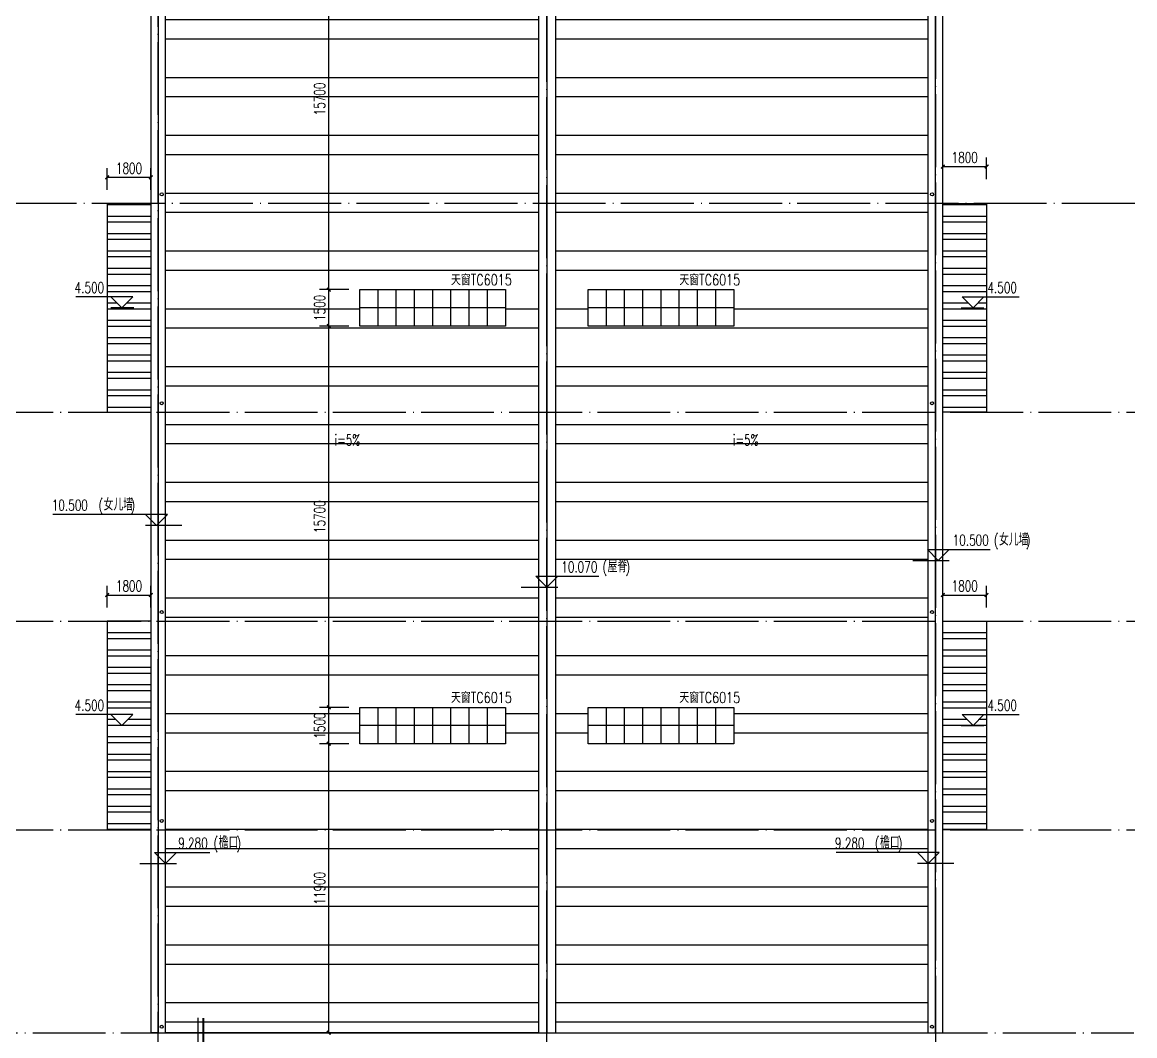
# Model space of a CAD drawing. Extents: x 409931 to 937299, y -508824 to 132289.
# Drawn here: x 487771 to 533564, y -337118 to -295385 of the extents above; entities that cross this region are included whole.
import ezdxf

# ---------------------------------------------------------------- set-up
doc = ezdxf.new("R2010")
doc.units = 0
doc.header["$LTSCALE"] = 1500
doc.header["$MEASUREMENT"] = 0
doc.linetypes.add('DOTE', pattern=[2.42, 2, -0.2, 0.02, -0.2])
doc.layers.get('Defpoints').update_dxf_attribs({"color": 252})
for name, color, linetype in [('07m', 36, 'Continuous'), ('A-Roof(建筑屋顶)', 122, 'Continuous'), ('DIM_ELEV', 3, 'Continuous'), ('DIM_IDEN', 3, 'Continuous'), ('DIM_SYMB', 3, 'Continuous'), ('DOTE', 1, 'Continuous'), ('PUB_DIM', 3, 'Continuous'), ('PUB_HATCH', 8, 'Continuous'), ('PUB_STRM', 4, 'Continuous'), ('PUB_TEXT', 7, 'Continuous'), ('WALL', 7, 'Continuous'), ('WINDOW', 4, 'Continuous')]:
    doc.layers.add(name, color=color, linetype=linetype)
doc.styles.add('_HZTXT', font='txt.shx', dxfattribs={"width": 0.75, "bigfont": 'HZTXT.shx'})
doc.styles.add('_TCH_DIM', font='SIMPLEX', dxfattribs={"bigfont": 'GBCBIG'})
doc.styles.add('_TCH_DIM_T3', font='SIMPLEX', dxfattribs={"width": 0.705882, "bigfont": 'GBCBIG'})
doc.dimstyles.new('_TCH_ARCH&&150', dxfattribs={"dimtxt": 446.25, "dimasz": 150, "dimexe": 375, "dimexo": 450, "dimgap": 150, "dimtad": 1, "dimdec": 0, "dimzin": 0, "dimdsep": 46, "dimtxsty": '_TCH_DIM_T3', "dimblk": 'ARCHTICK', "dimcen": 0.09, "dimclrt": 7, "dimazin": 2, "dimtfac": 1, "dimtdec": 0, "dimtix": 1, "dimtmove": 2, "dimatfit": 3, "dimfxl": 0, "dimtolj": 1, "dimtzin": 0, "dimarcsym": 0})
pattern_1 = [(180, (0, 0), (-1e-13, -714.375), []), (180, (-238.1, 238.1), (-1e-13, -714.375), [])]

# ---------------------------------------------------------------- blocks, each defined once
blk = doc.blocks.new('雨水管')
at = {"layer": 'PUB_STRM'}
for centre in [(-32054, 43373), (-346, 43373), (-32054, 34773), (-346, 34773), (-32054, 26173), (-346, 26173), (-32054, 17573), (-346, 17573), (-32054, 9098), (-346, 9098)]:
    blk.add_circle(centre, 60, dxfattribs=at)
blk = doc.blocks.new('tc')
at = {"layer": 'WINDOW', "color": 147}
for p, q in [((-5250, 0), (-5250, 1500)), ((-4500, 0), (-4500, 1500)), ((-3750, 0), (-3750, 1500)), ((-3000, 0), (-3000, 1500)), ((-2250, 0), (-2250, 1500)), ((-1500, 0), (-1500, 1500)), ((-750, 0), (-750, 1500)), ((0, 750), (-6000, 750))]:
    blk.add_line(p, q, dxfattribs=at)
at = {"layer": 'WINDOW'}
blk.add_lwpolyline([(-6000, 0), (-6000, 1500), (0, 1500), (0, 0)], close=True, dxfattribs=at)
at = {"layer": '07m', "color": 2, "style": '_HZTXT', "width": 0.75}
blk.add_text('天窗TC6015', height=450, dxfattribs=at).set_placement((-2245, 1680))
blk = doc.blocks.new('_ArchTick')
at = {"color": 0, "linetype": 'ByBlock', "const_width": 0.4}
blk.add_lwpolyline([(-0.5, -0.5), (0.5, 0.5)], dxfattribs=at)
blk = doc.blocks.new('*D404')
at = {"layer": 'Defpoints', "color": 0}
for p in [(493065, -301770), (491265, -302740), (493065, -302740)]:
    blk.add_point(p, dxfattribs=at)
at = {"layer": 'PUB_DIM', "color": 0, "lineweight": -2}
for p, q in [((491265, -302290), (491265, -301395)), ((491265, -301770), (493065, -301770)), ((493065, -302290), (493065, -301395))]:
    blk.add_line(p, q, dxfattribs=at)
at = {"layer": 'PUB_DIM', "color": 0, "lineweight": -2, "xscale": 150, "yscale": 150, "zscale": 150, "rotation": 180}
blk.add_blockref('_ArchTick', (491265, -301770), dxfattribs=at)
at = {"layer": 'PUB_DIM', "color": 0, "lineweight": -2, "xscale": 150, "yscale": 150, "zscale": 150}
blk.add_blockref('_ArchTick', (493065, -301770), dxfattribs=at)
at = {"layer": 'PUB_DIM', "color": 7, "insert": (492165, -301397), "char_height": 446.2, "attachment_point": 5, "style": '_TCH_DIM_T3'}
blk.add_mtext('\\A1;1800', dxfattribs=at)
blk = doc.blocks.new('*D405')
at = {"layer": 'Defpoints', "color": 0}
for p in [(493065, -318970), (491265, -319940), (493065, -319940)]:
    blk.add_point(p, dxfattribs=at)
at = {"layer": 'PUB_DIM', "color": 0, "lineweight": -2}
for p, q in [((491265, -319490), (491265, -318595)), ((493065, -319490), (493065, -318595)), ((491265, -318970), (493065, -318970))]:
    blk.add_line(p, q, dxfattribs=at)
at = {"layer": 'PUB_DIM', "color": 0, "lineweight": -2, "xscale": 150, "yscale": 150, "zscale": 150, "rotation": 180}
blk.add_blockref('_ArchTick', (491265, -318970), dxfattribs=at)
at = {"layer": 'PUB_DIM', "color": 0, "lineweight": -2, "xscale": 150, "yscale": 150, "zscale": 150}
blk.add_blockref('_ArchTick', (493065, -318970), dxfattribs=at)
at = {"layer": 'PUB_DIM', "color": 7, "insert": (492165, -318597), "char_height": 446.2, "attachment_point": 5, "style": '_TCH_DIM_T3'}
blk.add_mtext('\\A1;1800', dxfattribs=at)
blk = doc.blocks.new('*D406')
at = {"layer": 'Defpoints', "color": 0}
for p in [(527465, -318970), (525665, -319940), (527465, -319940)]:
    blk.add_point(p, dxfattribs=at)
at = {"layer": 'PUB_DIM', "color": 0, "lineweight": -2}
for p, q in [((525665, -319490), (525665, -318595)), ((527465, -319490), (527465, -318595)), ((525665, -318970), (527465, -318970))]:
    blk.add_line(p, q, dxfattribs=at)
at = {"layer": 'PUB_DIM', "color": 0, "lineweight": -2, "xscale": 150, "yscale": 150, "zscale": 150, "rotation": 180}
blk.add_blockref('_ArchTick', (525665, -318970), dxfattribs=at)
at = {"layer": 'PUB_DIM', "color": 0, "lineweight": -2, "xscale": 150, "yscale": 150, "zscale": 150}
blk.add_blockref('_ArchTick', (527465, -318970), dxfattribs=at)
at = {"layer": 'PUB_DIM', "color": 7, "insert": (526565, -318596), "char_height": 446.2, "attachment_point": 5, "style": '_TCH_DIM_T3'}
blk.add_mtext('\\A1;1800', dxfattribs=at)
blk = doc.blocks.new('*D407')
at = {"layer": 'Defpoints', "color": 0}
for p in [(527465, -301327), (525665, -302297), (527465, -302297)]:
    blk.add_point(p, dxfattribs=at)
at = {"layer": 'PUB_DIM', "color": 0, "lineweight": -2}
for p, q in [((525665, -301847), (525665, -300952)), ((527465, -301847), (527465, -300952)), ((525665, -301327), (527465, -301327))]:
    blk.add_line(p, q, dxfattribs=at)
at = {"layer": 'PUB_DIM', "color": 0, "lineweight": -2, "xscale": 150, "yscale": 150, "zscale": 150, "rotation": 180}
blk.add_blockref('_ArchTick', (525665, -301327), dxfattribs=at)
at = {"layer": 'PUB_DIM', "color": 0, "lineweight": -2, "xscale": 150, "yscale": 150, "zscale": 150}
blk.add_blockref('_ArchTick', (527465, -301327), dxfattribs=at)
at = {"layer": 'PUB_DIM', "color": 7, "insert": (526565, -300954), "char_height": 446.2, "attachment_point": 5, "style": '_TCH_DIM_T3'}
blk.add_mtext('\\A1;1800', dxfattribs=at)
blk = doc.blocks.new('*D656')
at = {"layer": 'Defpoints', "color": 0}
for p in [(500388, -290695), (501665, -290695), (501665, -306395)]:
    blk.add_point(p, dxfattribs=at)
at = {"layer": 'PUB_DIM', "color": 0, "lineweight": -2}
for p, q in [((501215, -290695), (500013, -290695)), ((500388, -306395), (500388, -290695)), ((501215, -306395), (500013, -306395))]:
    blk.add_line(p, q, dxfattribs=at)
at = {"layer": 'PUB_DIM', "color": 0, "lineweight": -2, "xscale": 150, "yscale": 150, "zscale": 150}
for p, rotation in [((500388, -290695), 90), ((500388, -306395), 270)]:
    blk.add_blockref('_ArchTick', p, dxfattribs=dict(at, rotation=rotation))
at = {"layer": 'PUB_DIM', "color": 7, "insert": (500015, -298545), "char_height": 446.2, "attachment_point": 5, "rotation": 90, "style": '_TCH_DIM_T3'}
blk.add_mtext('\\A1;15700', dxfattribs=at)
blk = doc.blocks.new('*D657')
at = {"layer": 'Defpoints', "color": 0}
for p in [(500388, -306395), (501665, -306395), (501665, -307895)]:
    blk.add_point(p, dxfattribs=at)
at = {"layer": 'PUB_DIM', "color": 0, "lineweight": -2}
for p, q in [((501215, -306395), (500013, -306395)), ((500388, -307895), (500388, -306395)), ((501215, -307895), (500013, -307895))]:
    blk.add_line(p, q, dxfattribs=at)
at = {"layer": 'PUB_DIM', "color": 0, "lineweight": -2, "xscale": 150, "yscale": 150, "zscale": 150}
for p, rotation in [((500388, -306395), 90), ((500388, -307895), 270)]:
    blk.add_blockref('_ArchTick', p, dxfattribs=dict(at, rotation=rotation))
at = {"layer": 'PUB_DIM', "color": 7, "insert": (500015, -307145), "char_height": 446.2, "attachment_point": 5, "rotation": 90, "style": '_TCH_DIM_T3'}
blk.add_mtext('\\A1;1500', dxfattribs=at)
blk = doc.blocks.new('*D658')
at = {"layer": 'Defpoints', "color": 0}
for p in [(500388, -307895), (501665, -307895), (501665, -323595)]:
    blk.add_point(p, dxfattribs=at)
at = {"layer": 'PUB_DIM', "color": 0, "lineweight": -2}
for p, q in [((501215, -307895), (500013, -307895)), ((500388, -323595), (500388, -307895)), ((501215, -323595), (500013, -323595))]:
    blk.add_line(p, q, dxfattribs=at)
at = {"layer": 'PUB_DIM', "color": 0, "lineweight": -2, "xscale": 150, "yscale": 150, "zscale": 150}
for p, rotation in [((500388, -307895), 90), ((500388, -323595), 270)]:
    blk.add_blockref('_ArchTick', p, dxfattribs=dict(at, rotation=rotation))
at = {"layer": 'PUB_DIM', "color": 7, "insert": (500015, -315745), "char_height": 446.2, "attachment_point": 5, "rotation": 90, "style": '_TCH_DIM_T3'}
blk.add_mtext('\\A1;15700', dxfattribs=at)
blk = doc.blocks.new('*D659')
at = {"layer": 'Defpoints', "color": 0}
for p in [(500388, -323595), (501665, -323595), (501665, -325095)]:
    blk.add_point(p, dxfattribs=at)
at = {"layer": 'PUB_DIM', "color": 0, "lineweight": -2}
for p, q in [((501215, -323595), (500013, -323595)), ((500388, -325095), (500388, -323595)), ((501215, -325095), (500013, -325095))]:
    blk.add_line(p, q, dxfattribs=at)
at = {"layer": 'PUB_DIM', "color": 0, "lineweight": -2, "xscale": 150, "yscale": 150, "zscale": 150}
for p, rotation in [((500388, -323595), 90), ((500388, -325095), 270)]:
    blk.add_blockref('_ArchTick', p, dxfattribs=dict(at, rotation=rotation))
at = {"layer": 'PUB_DIM', "color": 7, "insert": (500015, -324345), "char_height": 446.2, "attachment_point": 5, "rotation": 90, "style": '_TCH_DIM_T3'}
blk.add_mtext('\\A1;1500', dxfattribs=at)
blk = doc.blocks.new('*D660')
at = {"layer": 'Defpoints', "color": 0}
for p in [(500388, -325095), (501665, -325095), (501665, -336995)]:
    blk.add_point(p, dxfattribs=at)
at = {"layer": 'PUB_DIM', "color": 0, "lineweight": -2}
for p, q in [((501215, -325095), (500013, -325095)), ((500388, -336995), (500388, -325095)), ((501215, -336995), (500013, -336995))]:
    blk.add_line(p, q, dxfattribs=at)
at = {"layer": 'PUB_DIM', "color": 0, "lineweight": -2, "xscale": 150, "yscale": 150, "zscale": 150}
for p, rotation in [((500388, -325095), 90), ((500388, -336995), 270)]:
    blk.add_blockref('_ArchTick', p, dxfattribs=dict(at, rotation=rotation))
at = {"layer": 'PUB_DIM', "color": 7, "insert": (500015, -331045), "char_height": 446.2, "attachment_point": 5, "rotation": 90, "style": '_TCH_DIM_T3'}
blk.add_mtext('\\A1;11900', dxfattribs=at)

msp = doc.modelspace()

# ---------------------------------------------------------------- hatches: boundary and pattern name
at = {"layer": 'A-Roof(建筑屋顶)'}
h = msp.add_hatch(dxfattribs=at)
h.set_pattern_fill('ANSI32,_O', color=256, scale=150, angle=135)
h.set_pattern_definition(pattern_1)
h.paths.add_polyline_path([(493065, -302845), (491264.9, -302845), (491264.9, -306692.7), (492320.5, -306692.7), (491870.5, -307142.7), (491420.5, -306692.7), (491264.9, -306692.7), (491264.9, -311445), (493065, -311445)])
h = msp.add_hatch(dxfattribs=at)
h.set_pattern_fill('ANSI32,_O', color=256, scale=150, angle=135)
h.set_pattern_definition(pattern_1)
h.paths.add_polyline_path([(527464.9, -302845), (525664.9, -302845), (525664.9, -311445), (527464.9, -311445), (527464.9, -306692.7), (527357.1, -306692.7), (526907.1, -307142.7), (526457.1, -306692.7), (527464.9, -306692.7)])
h = msp.add_hatch(dxfattribs=at)
h.set_pattern_fill('ANSI32,_O', color=256, scale=150, angle=135)
h.set_pattern_definition(pattern_1)
h.paths.add_polyline_path([(493065, -320045), (491264.9, -320045), (491264.9, -323892.7), (492320.5, -323892.7), (491870.5, -324342.7), (491420.5, -323892.7), (491264.9, -323892.7), (491264.9, -328645), (493065, -328645)])
h = msp.add_hatch(dxfattribs=at)
h.set_pattern_fill('ANSI32,_O', color=256, scale=150, angle=135)
h.set_pattern_definition(pattern_1)
h.paths.add_polyline_path([(527464.9, -320045), (525664.9, -320045), (525664.9, -328645), (527464.9, -328645), (527464.9, -323892.7), (527357.1, -323892.7), (526907.1, -324342.7), (526457.1, -323892.7), (527464.9, -323892.7)])
at = {"layer": 'PUB_HATCH'}
h = msp.add_hatch(dxfattribs=at)
h.set_pattern_fill('ANSI32,_O', color=256, scale=500, angle=315)
h.set_pattern_definition([(0, (0, 0), (7e-13, 2381.25), []), (0, (793.8, -793.8), (7e-13, 2381.25), [])])
h.paths.add_polyline_path([(509714.9, -336995), (525064.9, -336995), (525064.9, -226245), (509714.9, -226245)])
h.paths.add_polyline_path([(493664.9, -226245), (509014.9, -226245), (509014.9, -336995), (493664.9, -336995)])
h.paths.add_polyline_path([(501664.9, -325095), (501664.9, -323595), (507664.9, -323595), (507664.9, -325095)], flags=16)
edge = h.paths.add_edge_path(flags=0)
edge.add_line((503914.9, -325095), (503914.9, -323595))
edge = h.paths.add_edge_path(flags=0)
edge.add_line((504664.9, -325095), (504664.9, -323595))
edge = h.paths.add_edge_path(flags=0)
edge.add_line((505414.9, -325095), (505414.9, -323595))
edge = h.paths.add_edge_path(flags=0)
edge.add_line((506164.9, -325095), (506164.9, -323595))
edge = h.paths.add_edge_path(flags=0)
edge.add_line((506914.9, -325095), (506914.9, -323595))
edge = h.paths.add_edge_path(flags=0)
edge.add_line((507664.9, -324345), (501664.9, -324345))
edge = h.paths.add_edge_path(flags=0)
edge.add_line((502414.9, -325095), (502414.9, -323595))
edge = h.paths.add_edge_path(flags=0)
edge.add_line((503164.9, -325095), (503164.9, -323595))
h.paths.add_polyline_path([(505334.5, -323527.5), (507622.8, -323527.5), (507622.8, -322852.5), (505334.5, -322852.5)], flags=24)
h.paths.add_polyline_path([(501664.9, -307895), (501664.9, -306395), (507664.9, -306395), (507664.9, -307895)], flags=16)
edge = h.paths.add_edge_path(flags=0)
edge.add_line((503914.9, -307895), (503914.9, -306395))
edge = h.paths.add_edge_path(flags=0)
edge.add_line((504664.9, -307895), (504664.9, -306395))
edge = h.paths.add_edge_path(flags=0)
edge.add_line((505414.9, -307895), (505414.9, -306395))
edge = h.paths.add_edge_path(flags=0)
edge.add_line((506164.9, -307895), (506164.9, -306395))
edge = h.paths.add_edge_path(flags=0)
edge.add_line((506914.9, -307895), (506914.9, -306395))
edge = h.paths.add_edge_path(flags=0)
edge.add_line((507664.9, -307145), (501664.9, -307145))
edge = h.paths.add_edge_path(flags=0)
edge.add_line((502414.9, -307895), (502414.9, -306395))
edge = h.paths.add_edge_path(flags=0)
edge.add_line((503164.9, -307895), (503164.9, -306395))
h.paths.add_polyline_path([(505334.5, -306327.5), (507622.8, -306327.5), (507622.8, -305652.5), (505334.5, -305652.5)], flags=24)
h.paths.add_polyline_path([(501664.9, -290695), (501664.9, -289195), (507664.9, -289195), (507664.9, -290695)], flags=16)
edge = h.paths.add_edge_path(flags=0)
edge.add_line((503914.9, -290695), (503914.9, -289195))
edge = h.paths.add_edge_path(flags=0)
edge.add_line((504664.9, -290695), (504664.9, -289195))
edge = h.paths.add_edge_path(flags=0)
edge.add_line((505414.9, -290695), (505414.9, -289195))
edge = h.paths.add_edge_path(flags=0)
edge.add_line((506164.9, -290695), (506164.9, -289195))
edge = h.paths.add_edge_path(flags=0)
edge.add_line((506914.9, -290695), (506914.9, -289195))
edge = h.paths.add_edge_path(flags=0)
edge.add_line((507664.9, -289945), (501664.9, -289945))
edge = h.paths.add_edge_path(flags=0)
edge.add_line((502414.9, -290695), (502414.9, -289195))
edge = h.paths.add_edge_path(flags=0)
edge.add_line((503164.9, -290695), (503164.9, -289195))
h.paths.add_polyline_path([(505334.5, -289127.5), (507622.8, -289127.5), (507622.8, -288452.5), (505334.5, -288452.5)], flags=24)
h.paths.add_polyline_path([(501664.9, -273495), (501664.9, -271995), (507664.9, -271995), (507664.9, -273495)], flags=16)
edge = h.paths.add_edge_path(flags=0)
edge.add_line((503914.9, -273495), (503914.9, -271995))
edge = h.paths.add_edge_path(flags=0)
edge.add_line((504664.9, -273495), (504664.9, -271995))
edge = h.paths.add_edge_path(flags=0)
edge.add_line((505414.9, -273495), (505414.9, -271995))
edge = h.paths.add_edge_path(flags=0)
edge.add_line((506164.9, -273495), (506164.9, -271995))
edge = h.paths.add_edge_path(flags=0)
edge.add_line((506914.9, -273495), (506914.9, -271995))
edge = h.paths.add_edge_path(flags=0)
edge.add_line((507664.9, -272745), (501664.9, -272745))
edge = h.paths.add_edge_path(flags=0)
edge.add_line((502414.9, -273495), (502414.9, -271995))
edge = h.paths.add_edge_path(flags=0)
edge.add_line((503164.9, -273495), (503164.9, -271995))
h.paths.add_polyline_path([(505334.5, -271927.5), (507622.8, -271927.5), (507622.8, -271252.5), (505334.5, -271252.5)], flags=24)
h.paths.add_polyline_path([(511064.9, -273495), (511064.9, -271995), (517064.9, -271995), (517064.9, -273495)], flags=16)
edge = h.paths.add_edge_path(flags=0)
edge.add_line((513314.9, -273495), (513314.9, -271995))
edge = h.paths.add_edge_path(flags=0)
edge.add_line((514064.9, -273495), (514064.9, -271995))
edge = h.paths.add_edge_path(flags=0)
edge.add_line((514814.9, -273495), (514814.9, -271995))
edge = h.paths.add_edge_path(flags=0)
edge.add_line((515564.9, -273495), (515564.9, -271995))
edge = h.paths.add_edge_path(flags=0)
edge.add_line((516314.9, -273495), (516314.9, -271995))
edge = h.paths.add_edge_path(flags=0)
edge.add_line((517064.9, -272745), (511064.9, -272745))
edge = h.paths.add_edge_path(flags=0)
edge.add_line((511814.9, -273495), (511814.9, -271995))
edge = h.paths.add_edge_path(flags=0)
edge.add_line((512564.9, -273495), (512564.9, -271995))
h.paths.add_polyline_path([(514734.5, -271927.5), (517022.8, -271927.5), (517022.8, -271252.5), (514734.5, -271252.5)], flags=24)
h.paths.add_polyline_path([(511064.9, -290695), (511064.9, -289195), (517064.9, -289195), (517064.9, -290695)], flags=16)
edge = h.paths.add_edge_path(flags=0)
edge.add_line((513314.9, -290695), (513314.9, -289195))
edge = h.paths.add_edge_path(flags=0)
edge.add_line((514064.9, -290695), (514064.9, -289195))
edge = h.paths.add_edge_path(flags=0)
edge.add_line((514814.9, -290695), (514814.9, -289195))
edge = h.paths.add_edge_path(flags=0)
edge.add_line((515564.9, -290695), (515564.9, -289195))
edge = h.paths.add_edge_path(flags=0)
edge.add_line((516314.9, -290695), (516314.9, -289195))
edge = h.paths.add_edge_path(flags=0)
edge.add_line((517064.9, -289945), (511064.9, -289945))
edge = h.paths.add_edge_path(flags=0)
edge.add_line((511814.9, -290695), (511814.9, -289195))
edge = h.paths.add_edge_path(flags=0)
edge.add_line((512564.9, -290695), (512564.9, -289195))
h.paths.add_polyline_path([(514734.5, -289127.5), (517022.8, -289127.5), (517022.8, -288452.5), (514734.5, -288452.5)], flags=24)
h.paths.add_polyline_path([(511064.9, -307895), (511064.9, -306395), (517064.9, -306395), (517064.9, -307895)], flags=16)
edge = h.paths.add_edge_path(flags=0)
edge.add_line((513314.9, -307895), (513314.9, -306395))
edge = h.paths.add_edge_path(flags=0)
edge.add_line((514064.9, -307895), (514064.9, -306395))
edge = h.paths.add_edge_path(flags=0)
edge.add_line((514814.9, -307895), (514814.9, -306395))
edge = h.paths.add_edge_path(flags=0)
edge.add_line((515564.9, -307895), (515564.9, -306395))
edge = h.paths.add_edge_path(flags=0)
edge.add_line((516314.9, -307895), (516314.9, -306395))
edge = h.paths.add_edge_path(flags=0)
edge.add_line((517064.9, -307145), (511064.9, -307145))
edge = h.paths.add_edge_path(flags=0)
edge.add_line((511814.9, -307895), (511814.9, -306395))
edge = h.paths.add_edge_path(flags=0)
edge.add_line((512564.9, -307895), (512564.9, -306395))
h.paths.add_polyline_path([(514734.5, -306327.5), (517022.8, -306327.5), (517022.8, -305652.5), (514734.5, -305652.5)], flags=24)
h.paths.add_polyline_path([(511064.9, -325095), (511064.9, -323595), (517064.9, -323595), (517064.9, -325095)], flags=16)
edge = h.paths.add_edge_path(flags=0)
edge.add_line((513314.9, -325095), (513314.9, -323595))
edge = h.paths.add_edge_path(flags=0)
edge.add_line((514064.9, -325095), (514064.9, -323595))
edge = h.paths.add_edge_path(flags=0)
edge.add_line((514814.9, -325095), (514814.9, -323595))
edge = h.paths.add_edge_path(flags=0)
edge.add_line((515564.9, -325095), (515564.9, -323595))
edge = h.paths.add_edge_path(flags=0)
edge.add_line((516314.9, -325095), (516314.9, -323595))
edge = h.paths.add_edge_path(flags=0)
edge.add_line((517064.9, -324345), (511064.9, -324345))
edge = h.paths.add_edge_path(flags=0)
edge.add_line((511814.9, -325095), (511814.9, -323595))
edge = h.paths.add_edge_path(flags=0)
edge.add_line((512564.9, -325095), (512564.9, -323595))
h.paths.add_polyline_path([(514734.5, -323527.5), (517022.8, -323527.5), (517022.8, -322852.5), (514734.5, -322852.5)], flags=24)

# ---------------------------------------------------------------- linework, layer by layer
at = {"layer": 'A-Roof(建筑屋顶)'}
for p, q in [((493665, -336995.1), (493664.9, -226245)), ((509014.9, -226245), (509014.9, -336995)), ((509364.9, -226245), (509364.9, -336995)), ((509714.9, -226245), (509714.9, -336995)), ((525064.9, -336995.1), (525064.9, -226245)), ((493065, -336995.1), (525564.9, -336995))]:
    msp.add_line(p, q, dxfattribs=at)
for points in [[(493064.9, -302845), (491264.9, -302845), (491264.9, -311445), (493064.9, -311445)], [(525664.9, -302845), (527464.9, -302845), (527464.9, -311445), (525664.9, -311445)], [(493064.9, -320045), (491264.9, -320045), (491264.9, -328645), (493064.9, -328645)], [(525664.9, -320045), (527464.9, -320045), (527464.9, -328645), (525664.9, -328645)]]:
    msp.add_lwpolyline(points, dxfattribs=at)
at = {"layer": 'DIM_ELEV'}
for p, q in [((492320.5, -306692.7), (489973, -306692.7)), ((491870.5, -307142.7), (491420.5, -306692.7)), ((491870.5, -307142.7), (492320.5, -306692.7)), ((526907.1, -307142.7), (526457.1, -306692.7)), ((526457.1, -306692.7), (528804.6, -306692.7)), ((526907.1, -307142.7), (527357.1, -306692.7)), ((492358.4, -307142.7), (491420.5, -307142.7)), ((526419.1, -307142.7), (527357.1, -307142.7)), ((493745.8, -315651.5), (489032.5, -315651.5)), ((493295.8, -316101.5), (492845.8, -315651.5)), ((493295.8, -316101.5), (493745.8, -315651.5)), ((494345.8, -316101.5), (492845.8, -316101.5)), ((525476.4, -317544.4), (525026.4, -317094.4)), ((525026.4, -317094.4), (527615.4, -317094.4)), ((525476.4, -317544.4), (525926.4, -317094.4)), ((524426.4, -317544.4), (525926.4, -317544.4)), ((509363.7, -318645.6), (508913.7, -318195.6)), ((508913.7, -318195.6), (511502.7, -318195.6)), ((509363.7, -318645.6), (509813.7, -318195.6)), ((508313.7, -318645.6), (509813.7, -318645.6)), ((492320.5, -323892.7), (489973, -323892.7)), ((491870.5, -324342.7), (491420.5, -323892.7)), ((491870.5, -324342.7), (492320.5, -323892.7)), ((526907.1, -324342.7), (526457.1, -323892.7)), ((526457.1, -323892.7), (528804.6, -323892.7)), ((526907.1, -324342.7), (527357.1, -323892.7)), ((492358.4, -324342.7), (491420.5, -324342.7)), ((526419.1, -324342.7), (527357.1, -324342.7)), ((493664.9, -330018.9), (493214.9, -329568.9)), ((493214.9, -329568.9), (495495.6, -329568.9)), ((493664.9, -330018.9), (494114.9, -329568.9)), ((525514.9, -329568.9), (521269.1, -329568.9)), ((525064.9, -330018.9), (524614.9, -329568.9)), ((525064.9, -330018.9), (525514.9, -329568.9)), ((492614.9, -330018.9), (494114.9, -330018.9)), ((526114.9, -330018.9), (524614.9, -330018.9))]:
    msp.add_line(p, q, dxfattribs=at)
at = {"layer": 'DIM_IDEN'}
msp.add_line((494999.5, -336382.6), (494999.5, -338886), dxfattribs=at)
at = {"layer": 'DIM_IDEN', "const_width": 75}
msp.add_lwpolyline([(495224.5, -336382.6), (495224.5, -337835.7)], dxfattribs=at)
at = {"layer": 'DIM_SYMB'}
for points in [[(493507.9, -297418.3, 0, 0, 0), (493507.9, -296434.8, 120, 0, 0), (493507.9, -295984.8, 0, 0, 0)], [(525222, -297418.3, 0, 0, 0), (525222, -296434.8, 120, 0, 0), (525222, -295984.8, 0, 0, 0)], [(493507.9, -299671.8, 0, 0, 0), (493507.9, -300655.2, 120, 0, 0), (493507.9, -301105.2, 0, 0, 0)], [(525222, -299671.8, 0, 0, 0), (525222, -300655.2, 120, 0, 0), (525222, -301105.2, 0, 0, 0)], [(493507.9, -306018.3, 0, 0, 0), (493507.9, -305034.8, 120, 0, 0), (493507.9, -304584.8, 0, 0, 0)], [(525222, -306018.3, 0, 0, 0), (525222, -305034.8, 120, 0, 0), (525222, -304584.8, 0, 0, 0)], [(493507.9, -308271.8, 0, 0, 0), (493507.9, -309255.2, 120, 0, 0), (493507.9, -309705.2, 0, 0, 0)], [(525222, -308271.8, 0, 0, 0), (525222, -309255.2, 120, 0, 0), (525222, -309705.2, 0, 0, 0)], [(493507.9, -314618.3, 0, 0, 0), (493507.9, -313634.8, 120, 0, 0), (493507.9, -313184.8, 0, 0, 0)], [(503681.7, -312970.1, 0, 0, 0), (499103.6, -312970.1, 120, 0, 0), (498653.6, -312970.1, 0, 0, 0)], [(515048.6, -312970.1, 0, 0, 0), (519626.7, -312970.1, 120, 0, 0), (520076.7, -312970.1, 0, 0, 0)], [(525222, -314618.3, 0, 0, 0), (525222, -313634.8, 120, 0, 0), (525222, -313184.8, 0, 0, 0)], [(493507.9, -316871.8, 0, 0, 0), (493507.9, -317855.2, 120, 0, 0), (493507.9, -318305.2, 0, 0, 0)], [(525222, -316871.8, 0, 0, 0), (525222, -317855.2, 120, 0, 0), (525222, -318305.2, 0, 0, 0)], [(493507.9, -323218.3, 0, 0, 0), (493507.9, -322234.8, 120, 0, 0), (493507.9, -321784.8, 0, 0, 0)], [(525222, -323218.3, 0, 0, 0), (525222, -322234.8, 120, 0, 0), (525222, -321784.8, 0, 0, 0)], [(493507.9, -325471.8, 0, 0, 0), (493507.9, -326455.2, 120, 0, 0), (493507.9, -326905.2, 0, 0, 0)], [(525222, -325471.8, 0, 0, 0), (525222, -326455.2, 120, 0, 0), (525222, -326905.2, 0, 0, 0)], [(493507.9, -331693.3, 0, 0, 0), (493507.9, -330709.8, 120, 0, 0), (493507.9, -330259.8, 0, 0, 0)], [(525222, -331693.3, 0, 0, 0), (525222, -330709.8, 120, 0, 0), (525222, -330259.8, 0, 0, 0)], [(493507.9, -333946.8, 0, 0, 0), (493507.9, -334930.2, 120, 0, 0), (493507.9, -335380.2, 0, 0, 0)], [(525222, -333946.8, 0, 0, 0), (525222, -334930.2, 120, 0, 0), (525222, -335380.2, 0, 0, 0)]]:
    msp.add_lwpolyline(points, format="xyseb", dxfattribs=at)
at = {"layer": 'DOTE', "color": 1, "linetype": 'DOTE'}
for p, q in [((509364.9, -337767.7), (509364.9, -221687.1)), ((493364.9, -350019), (493364.9, -222118.1)), ((525364.9, -222118.1), (525364.9, -350209.7)), ((533564.1, -302845), (466423.8, -302845)), ((467887.5, -311445), (533564.1, -311445)), ((467887.5, -320045), (533564.1, -320045)), ((467887.5, -328645), (533564.1, -328645)), ((466423.8, -336995), (533522.9, -336995))]:
    msp.add_line(p, q, dxfattribs=at)
at = {"layer": 'WALL'}
for p, q in [((525664.9, -336995), (525664.9, -225945)), ((525364.9, -336995), (525364.9, -226245)), ((493364.9, -259845), (493365, -336995.1)), ((493064.9, -260145), (493065, -336995.1)), ((493365, -336995.1), (493065, -336995.1)), ((525364.9, -336995), (525664.9, -336995))]:
    msp.add_line(p, q, dxfattribs=at)
at = {"layer": 'WINDOW'}
for points in [[(493664.9, -226245), (509014.9, -226245), (509014.9, -336995), (493664.9, -336995)], [(509714.9, -336995), (525064.9, -336995), (525064.9, -226245), (509714.9, -226245)]]:
    msp.add_lwpolyline(points, close=True, dxfattribs=at)

# ---------------------------------------------------------------- block references
for name, p in [('雨水管', (525564.9, -345845)), ('tc', (507664.9, -307895)), ('tc', (517064.9, -307895)), ('tc', (507664.9, -325095)), ('tc', (517064.9, -325095))]:
    msp.add_blockref(name, p, dxfattribs=at)

# ---------------------------------------------------------------- texts
at = {"layer": 'PUB_TEXT', "style": '_TCH_DIM', "width": 0.705882}
for s, height, p in [('4.500', 446.25, (489928, -306535.2)), ('4.500', 446.25, (527499.6, -306535.2)), ('i=5%', 446.25, (500627.7, -312812.6)), ('i=5%', 446.25, (517022.6, -312812.6)), ('10.500', 446.25, (488987.5, -315494)), ('(', 446.2, (490907.5, -315494)), (')', 446.2, (492223.3, -315494)), ('(', 446.2, (527765.4, -316936.9)), (')', 446.2, (529081.2, -316936.9)), ('10.500', 446.25, (526070.4, -316936.9)), ('10.070', 446.25, (509957.7, -318038.1)), ('(', 446.2, (511652.7, -318038.1)), (')', 446.2, (512599.9, -318038.1)), ('4.500', 446.25, (489928, -323735.2)), ('4.500', 446.25, (527499.6, -323735.2)), ('9.280', 446.25, (494190.6, -329411.4)), ('(', 446.2, (495645.6, -329411.4)), (')', 446.2, (496592.9, -329411.4)), ('9.280', 446.25, (521224.1, -329411.4)), ('(', 446.2, (522868.1, -329411.4)), (')', 446.2, (523815.3, -329411.4))]:
    msp.add_text(s, height=height, dxfattribs=at).set_placement(p)
at = {"layer": 'PUB_TEXT', "style": '_TCH_DIM'}
for s, p in [('女儿墙', (491117.5, -315494)), ('女儿墙', (527975.4, -316936.9)), ('屋脊', (511862.7, -318038.1)), ('檐口', (495855.6, -329411.4)), ('檐口', (523078.1, -329411.4))]:
    msp.add_text(s, height=506.38, dxfattribs=at).set_placement(p)

# ---------------------------------------------------------------- dimensions: what is measured, and where the dimension line sits
at = {"layer": 'PUB_DIM'}
for p1, p2, distance, picture, middle in [((501664.9, -306395), (501664.9, -290695), 1276.6, '*D656', (500015.2, -298545)), ((525664.9, -302297.4), (527464.9, -302297.4), 970.1, '*D407', (526564.9, -300954.3)), ((491265, -302739.7), (493065, -302739.7), 970.1, '*D404', (492165, -301396.5)), ((501664.9, -307895), (501664.9, -306395), 1276.6, '*D657', (500015.2, -307145)), ((501664.9, -323595), (501664.9, -307895), 1276.6, '*D658', (500015.2, -315745)), ((491265, -319939.7), (493065, -319939.7), 970.1, '*D405', (492165, -318596.5)), ((525664.9, -319939.7), (527464.9, -319939.7), 970.1, '*D406', (526564.9, -318596.5)), ((501664.9, -325095), (501664.9, -323595), 1276.6, '*D659', (500015.2, -324345)), ((501664.9, -336995), (501664.9, -325095), 1276.6, '*D660', (500015.2, -331045))]:
    dim = msp.add_aligned_dim(p1=p1, p2=p2, distance=distance, dimstyle='_TCH_ARCH&&150', dxfattribs=at)
    dim.commit()
    dim.dimension.update_dxf_attribs({"geometry": picture, "text_midpoint": middle})

doc.saveas('drawing.dxf')
